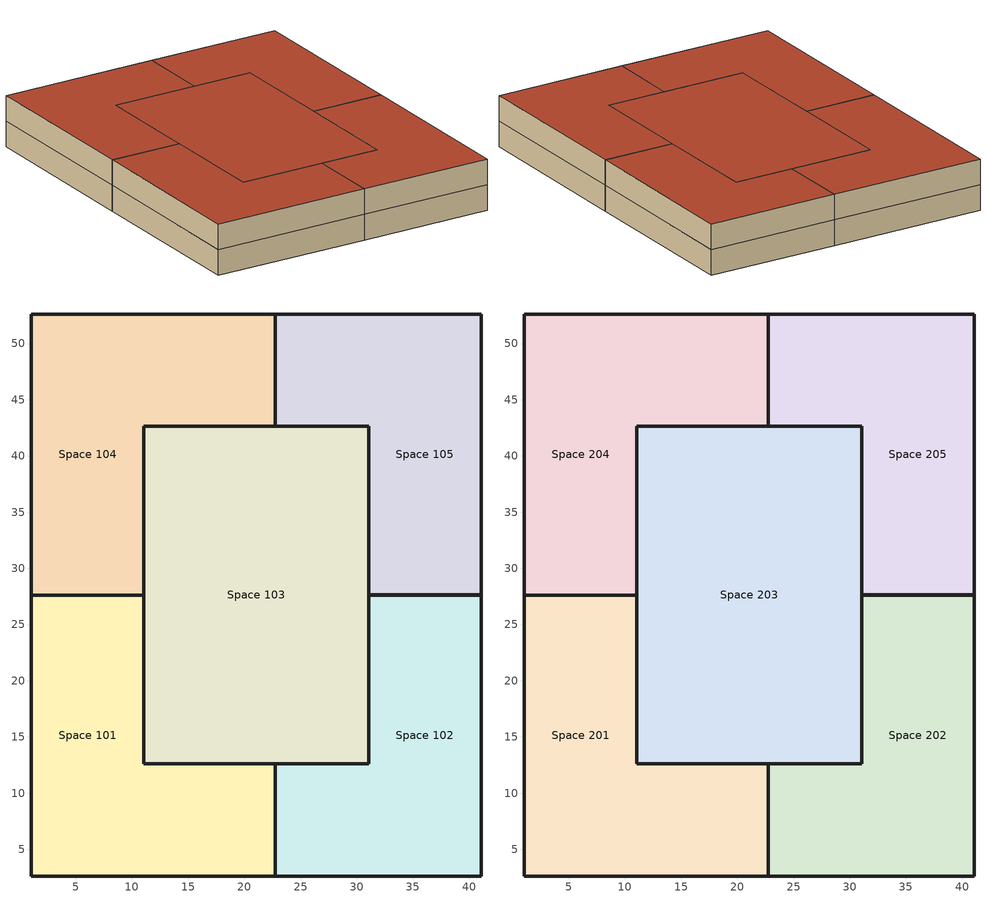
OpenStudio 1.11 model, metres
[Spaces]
Space 101
 floor ground: 11.06,27.63 11.06,12.63 22.76,12.63 22.76,2.63 1.06,2.63 1.06,27.63 z0
 wall outside: 11.06,12.63 11.06,27.63 1.06,27.63 1.06,2.63 22.76,2.63 22.76,12.63 11.06,12.63 z0:3.5
 roof outside: 22.76,2.63 22.76,12.63 11.06,12.63 11.06,27.63 1.06,27.63 1.06,2.63 z3.5
Space 102
 floor ground: 41.06,27.63 41.06,2.63 22.76,2.63 22.76,12.63 31.06,12.63 31.06,27.63 z0
 wall outside: 31.06,27.63 31.06,12.63 22.76,12.63 22.76,2.63 41.06,2.63 41.06,27.63 31.06,27.63 z0:3.5
 roof outside: 41.06,2.63 41.06,27.63 31.06,27.63 31.06,12.63 22.76,12.63 22.76,2.63 z3.5
Space 103
 floor ground: 31.06,42.63 31.06,12.63 11.06,12.63 11.06,42.63 z0
 wall outside: 11.06,12.63 22.76,12.63 31.06,12.63 31.06,27.63 31.06,42.63 22.76,42.63 11.06,42.63 11.06,27.63 11.06,12.63 z0:3.5
 roof outside: 31.06,12.63 31.06,42.63 11.06,42.63 11.06,12.63 z3.5
Space 104
 floor ground: 22.76,52.63 22.76,42.63 11.06,42.63 11.06,27.63 1.06,27.63 1.06,52.63 z0
 wall outside: 11.06,27.63 11.06,42.63 22.76,42.63 22.76,52.63 1.06,52.63 1.06,27.63 11.06,27.63 z0:3.5
 roof outside: 11.06,27.63 11.06,42.63 22.76,42.63 22.76,52.63 1.06,52.63 1.06,27.63 z3.5
Space 105
 floor ground: 41.06,52.63 41.06,27.63 31.06,27.63 31.06,42.63 22.76,42.63 22.76,52.63 z0
 wall outside: 41.06,52.63 22.76,52.63 22.76,42.63 31.06,42.63 31.06,27.63 41.06,27.63 41.06,52.63 z0:3.5
 roof outside: 41.06,27.63 41.06,52.63 22.76,52.63 22.76,42.63 31.06,42.63 31.06,27.63 z3.5
Space 201
 floor ground: 11.06,27.63 11.06,12.63 22.76,12.63 22.76,2.63 1.06,2.63 1.06,27.63 z3.5
 wall outside: 11.06,12.63 11.06,27.63 1.06,27.63 1.06,2.63 22.76,2.63 22.76,12.63 11.06,12.63 z3.5:7
 roof outside: 22.76,2.63 22.76,12.63 11.06,12.63 11.06,27.63 1.06,27.63 1.06,2.63 z7
Space 202
 floor ground: 41.06,27.63 41.06,2.63 22.76,2.63 22.76,12.63 31.06,12.63 31.06,27.63 z3.5
 wall outside: 31.06,27.63 31.06,12.63 22.76,12.63 22.76,2.63 41.06,2.63 41.06,27.63 31.06,27.63 z3.5:7
 roof outside: 41.06,2.63 41.06,27.63 31.06,27.63 31.06,12.63 22.76,12.63 22.76,2.63 z7
Space 203
 floor ground: 31.06,42.63 31.06,12.63 11.06,12.63 11.06,42.63 z3.5
 wall outside: 11.06,12.63 22.76,12.63 31.06,12.63 31.06,27.63 31.06,42.63 22.76,42.63 11.06,42.63 11.06,27.63 11.06,12.63 z3.5:7
 roof outside: 31.06,12.63 31.06,42.63 11.06,42.63 11.06,12.63 z7
Space 204
 floor ground: 22.76,52.63 22.76,42.63 11.06,42.63 11.06,27.63 1.06,27.63 1.06,52.63 z3.5
 wall outside: 11.06,27.63 11.06,42.63 22.76,42.63 22.76,52.63 1.06,52.63 1.06,27.63 11.06,27.63 z3.5:7
 roof outside: 11.06,27.63 11.06,42.63 22.76,42.63 22.76,52.63 1.06,52.63 1.06,27.63 z7
Space 205
 floor ground: 41.06,52.63 41.06,27.63 31.06,27.63 31.06,42.63 22.76,42.63 22.76,52.63 z3.5
 wall outside: 41.06,52.63 22.76,52.63 22.76,42.63 31.06,42.63 31.06,27.63 41.06,27.63 41.06,52.63 z3.5:7
 roof outside: 41.06,27.63 41.06,52.63 22.76,52.63 22.76,42.63 31.06,42.63 31.06,27.63 z7
[Building]
Building 1: Space Type=189.1-2009 - Office - OpenOffice - CZ4-8; Default Construction Set=189.1-2009 - CZ5 - Office
[Site]
BOGOTA: Latitude {deg}=4.7; Longitude {deg}=-74.13; Time Zone {hr}=-5; Elevation {m}=2548
[ClimateZones]
Climate Zone Institution Name 1=ASHRAE; Climate Zone Document Name 1=ANSI/ASHRAE Standard 169; Climate Zone Document Year 1=2006; Climate Zone Institution Name 2=CEC; Climate Zone Document Name 2=California Climate Zone Descriptions; Climate Zone Document Year 2=1995
[SizingPeriod:DesignDay] Sky Clearness=0; Rain Indicator=0; Snow Indicator=0; Day of Month=21; Daylight Saving Time Indicator=0; Dry-Bulb Temperature Range Modifier Type=DefaultMultipliers
Name | Maximum Dry-Bulb Temperature {C} | Daily Dry-Bulb Temperature Range {deltaC} | Humidity Indicating Conditions at Maximum Dry-Bulb | Barometric Pressure {Pa} | Wind Speed {m/s} | Wind Direction {deg} | Month | Day Type | Humidity Indicating Type | Solar Model Indicator | ASHRAE Taub | ASHRAE Taud
Sydney Ann Htg 99.6% Condns DB | -18 | 0 | -18 | 100582 | 5.1 | 260 | 2 | WinterDesignDay | Wetbulb | ASHRAEClearSky
Sydney Ann Clg .4% Condns DP=>MDB | 23.5 | 8.8 | 20 | 100582 | 5.5 | 240 | 8 | SummerDesignDay | Dewpoint | ASHRAETau | 0.415 | 2.218
Sydney Ann Clg .4% Condns WB=>MDB | 25.6 | 8.8 | 21.4 | 100582 | 5.5 | 240 | 8 | SummerDesignDay | Wetbulb | ASHRAETau | 0.415 | 2.218
Sydney Ann Hum_n 99.6% Condns DP=>MCDB | -17.4 | 0 | -23.9 | 100582 | 5.1 | 260 | 2 | WinterDesignDay | Dewpoint | ASHRAEClearSky
Sydney Ann Htg Wind 99.6% Condns WS=>MCDB | -4.5 | 0 | -4.5 | 100582 | 15.6 | 260 | 2 | WinterDesignDay | Wetbulb | ASHRAEClearSky
Sydney Ann Clg .4% Condns Enth=>MDB | 25.6 | 8.8 | 62600 | 100582 | 5.5 | 240 | 8 | SummerDesignDay | Enthalpy | ASHRAETau | 0.415 | 2.218
Sydney Ann Clg .4% Condns DB=>MWB | 27.3 | 8.8 | 20 | 100582 | 5.5 | 240 | 8 | SummerDesignDay | Wetbulb | ASHRAETau | 0.415 | 2.218
BOGOTA Ann Hum_n 99.6% Condns DP=>MCDB | 5.8 | 0 | 1.6 | 74233 | 0.4 | 320 | 1 | WinterDesignDay | Dewpoint | ASHRAEClearSky
BOGOTA Ann Htg 99.6% Condns DB | 2.8 | 0 | 2.8 | 74233 | 0.4 | 320 | 1 | WinterDesignDay | Wetbulb | ASHRAEClearSky
BOGOTA Ann Clg .4% Condns DP=>MDB | 17 | 9.4 | 14.2 | 74233 | 4.3 | 90 | 5 | SummerDesignDay | Dewpoint | ASHRAETau | 0.339 | 2.455
BOGOTA Ann Htg Wind 99.6% Condns WS=>MCDB | 17.9 | 0 | 17.9 | 74233 | 10.8 | 320 | 1 | WinterDesignDay | Wetbulb | ASHRAEClearSky
BOGOTA Ann Clg .4% Condns Enth=>MDB | 19.2 | 9.4 | 53600 | 74233 | 4.3 | 90 | 5 | SummerDesignDay | Enthalpy | ASHRAETau | 0.339 | 2.455
BOGOTA Ann Clg .4% Condns WB=>MDB | 19 | 9.4 | 15.4 | 74233 | 4.3 | 90 | 5 | SummerDesignDay | Wetbulb | ASHRAETau | 0.339 | 2.455
BOGOTA Ann Clg .4% Condns DB=>MWB | 21.2 | 9.4 | 13.6 | 74233 | 4.3 | 90 | 5 | SummerDesignDay | Wetbulb | ASHRAETau | 0.339 | 2.455
[DefaultConstructionSet] Interior Partition Construction=Interior Partition
Name | Default Exterior Surface Constructions | Default Interior Surface Constructions | Default Ground Contact Surface Constructions | Default Exterior SubSurface Constructions | Default Interior SubSurface Constructions
189.1-2009 - CZ5 - Office | Default Surface Constructions 13 | Default Surface Constructions 14 | Default Surface Constructions 15 | Default Sub Surface Constructions 9 | Default Sub Surface Constructions 10
189.1-2009 - CZ1 - Office strong insulation | Default Surface Constructions 1 | Default Surface Constructions 2 | Default Surface Constructions 3 | Default Sub Surface Constructions 1 | Default Sub Surface Constructions 2
[DefaultSurfaceConstructions]
Name | Floor Construction | Wall Construction | Roof Ceiling Construction
Default Surface Constructions 1 | ExtSlabCarpet 4in ClimateZone 1-8 | ASHRAE 189.1-2009 ExtWall Mass strong insulation | ASHRAE 189.1-2009 ExtRoof IEAD ClimateZone 1
Default Surface Constructions 2; Default Surface Constructions 14 | Interior Floor | Interior Wall | Interior Ceiling
Default Surface Constructions 3; Default Surface Constructions 15 | ExtSlabCarpet 4in ClimateZone 1-8 | ExtSlabCarpet 4in ClimateZone 1-8 | ExtSlabCarpet 4in ClimateZone 1-8
Default Surface Constructions 13 | ExtSlabCarpet 4in ClimateZone 1-8 | ASHRAE 189.1-2009 ExtWall Mass ClimateZone 5 | ASHRAE 189.1-2009 ExtRoof IEAD ClimateZone 2-5
[Construction]
ExtSlabCarpet 4in ClimateZone 1-8: MAT-CC05 4 HW CONCRETE, CP02 CARPET PAD
ASHRAE 189.1-2009 ExtRoof IEAD ClimateZone 1: Roof Membrane, Roof Insulation [18], Metal Decking
Interior Floor: F16 Acoustic tile, F05 Ceiling air space resistance, M11 100mm lightweight concrete
Interior Wall: G01a 19mm gypsum board, F04 Wall air space resistance, G01a 19mm gypsum board
Interior Ceiling: M11 100mm lightweight concrete, F05 Ceiling air space resistance, F16 Acoustic tile
ASHRAE 189.1-2009 ExtWindow ClimateZone 1: Theoretical Glass [167]
Exterior Door: F08 Metal surface, I01 25mm insulation board
Interior Window: Clear 3mm
Interior Door; Interior Partition: G05 25mm wood
ASHRAE 189.1-2009 ExtRoof IEAD ClimateZone 2-5: Roof Membrane, Roof Insulation [21], Metal Decking
ASHRAE 189.1-2009 ExtWindow ClimateZone 4-5: Theoretical Glass [207]
ASHRAE 189.1-2009 ExtWall Mass ClimateZone 5: 1IN Stucco, 8IN Concrete HW, Wall Insulation [40], 1/2IN Gypsum
ASHRAE 189.1-2009 ExtWall Mass strong insulation: 1IN Stucco, 8IN Concrete HW, 1/2IN Gypsum, Wall Insulation [42]
[Material] Thermal Absorptance=0.9
Name | Roughness | Thickness {m} | Conductivity {W/m-K} | Density {kg/m3} | Specific Heat {J/kg-K} | Solar Absorptance | Visible Absorptance
MAT-CC05 4 HW CONCRETE | Rough | 0.1016 | 1.311 | 2240 | 836.8 | 0.85 | 0.85
1IN Stucco | Smooth | 0.0253 | 0.6918 | 1858 | 837 | 0.92 | 0.92
8IN Concrete HW | MediumRough | 0.2033 | 1.7296 | 2243 | 837 | 0.65 | 0.65
1/2IN Gypsum | Smooth | 0.0127 | 0.16 | 784.9 | 830 | 0.4 | 0.4
Roof Membrane | VeryRough | 0.0095 | 0.16 | 1121.29 | 1460 | 0.7 | 0.7
Roof Insulation [18] | MediumRough | 0.1693 | 0.049 | 265 | 836.8 | 0.7 | 0.7
Metal Decking | MediumSmooth | 0.0015 | 45.006 | 7680 | 418.4 | 0.6 | 0.6
F16 Acoustic tile | MediumSmooth | 0.0191 | 0.06 | 368 | 590 | 0.3 | 0.3
M11 100mm lightweight concrete | MediumRough | 0.1016 | 0.53 | 1280 | 840 | 0.5 | 0.5
G01a 19mm gypsum board | MediumSmooth | 0.019 | 0.16 | 800 | 1090 | 0.4 | 0.4
F08 Metal surface | Smooth | 0.0008 | 45.28 | 7824 | 500 | 0.7 | 0.7
I01 25mm insulation board | MediumRough | 0.0254 | 0.03 | 43 | 1210 | 0.6 | 0.6
G05 25mm wood | MediumSmooth | 0.0254 | 0.15 | 608 | 1630 | 0.5 | 0.5
Roof Insulation [21] | MediumRough | 0.2105 | 0.049 | 265 | 836.8 | 0.7 | 0.7
Wall Insulation [40] | MediumRough | 0.0794 | 0.0432 | 91 | 837 | 0.5 | 0.5
Wall Insulation [42] | MediumRough | 0.0914 | 0.0432 | 91 | 837 | 0.5 | 0.5
[Material:NoMass]
CP02 CARPET PAD: Roughness=Smooth; Thermal Resistance {m2-K/W}=0.1; Thermal Absorptance=0.9; Solar Absorptance=0.8; Visible Absorptance=0.8
[Material:AirGap]
Name | Thermal Resistance {m2-K/W}
F05 Ceiling air space resistance | 0.18
F04 Wall air space resistance | 0.15
[DefaultSubSurfaceConstructions]
Name | Fixed Window Construction | Operable Window Construction | Door Construction | Tubular Daylight Dome Construction | Tubular Daylight Diffuser Construction
Default Sub Surface Constructions 1 | ASHRAE 189.1-2009 ExtWindow ClimateZone 1 | ASHRAE 189.1-2009 ExtWindow ClimateZone 1 | Exterior Door | Interior Window | Interior Window
Default Sub Surface Constructions 2; Default Sub Surface Constructions 10 | Interior Window | Interior Window | Interior Door
Default Sub Surface Constructions 9 | ASHRAE 189.1-2009 ExtWindow ClimateZone 4-5 | ASHRAE 189.1-2009 ExtWindow ClimateZone 4-5 | Exterior Door | Interior Window | Interior Window
[WindowMaterial:Glazing] Optical Data Type=SpectralAverage; Thickness {m}=0.003; Back Side Solar Reflectance at Normal Incidence=0; Back Side Visible Reflectance at Normal Incidence=0; Infrared Transmittance at Normal Incidence=0; Dirt Correction Factor for Solar and Visible Transmittance=1; Solar Diffusing=No
Name | Solar Transmittance at Normal Incidence | Front Side Solar Reflectance at Normal Incidence | Visible Transmittance at Normal Incidence | Front Side Visible Reflectance at Normal Incidence | Front Side Infrared Hemispherical Emissivity | Back Side Infrared Hemispherical Emissivity | Conductivity {W/m-K}
Theoretical Glass [167] | 0.2374 | 0.7126 | 0.2512 | 0.6988 | 0.985 | 0.985 | 2.1073
Clear 3mm | 0.837 | 0.075 | 0.898 | 0.081 | 0.84 | 0.84 | 0.9
Theoretical Glass [207] | 0.3311 | 0.6189 | 0.44 | 0.51 | 0.9 | 0.9 | 0.0133
[SpaceType] Standards Building Type=Office
Name | Default Schedule Set | Design Specification Outdoor Air Object | Standards Space Type
189.1-2009 - Office - BreakRoom - CZ1-3 | 189.1-2009 - Office - BreakRoom - CZ1-3 Schedule Set | 189.1-2009 - Office - BreakRoom - CZ1-3 Ventilation | BreakRoom
189.1-2009 - Office - OpenOffice - CZ1-3 | 189.1-2009 - Office - OpenOffice - CZ1-3 Schedule Set | 189.1-2009 - Office - OpenOffice - CZ1-3 Ventilation | OpenOffice
189.1-2009 - Office - OpenOffice - CZ4-8 | 189.1-2009 - Office - OpenOffice - CZ4-8 Schedule Set | 189.1-2009 - Office - OpenOffice - CZ4-8 Ventilation | OpenOffice
[DefaultScheduleSet] People Activity Level Schedule=Office Activity; Lighting Schedule=Office Bldg Light; Electric Equipment Schedule=Office Bldg Equip; Infiltration Schedule=Office Infil Quarter On
Name | Number of People Schedule
189.1-2009 - Office - BreakRoom - CZ1-3 Schedule Set | Office Misc Occ
189.1-2009 - Office - OpenOffice - CZ1-3 Schedule Set; 189.1-2009 - Office - OpenOffice - CZ4-8 Schedule Set | Office Work Occ
[Lights:Definition] Design Level Calculation Method=Watts/Area
Name | Watts per Space Floor Area {W/m2}
189.1-2009 - Office - BreakRoom - CZ1-3 Lights Definition | 11.625
189.1-2009 - Office - OpenOffice - CZ1-3 Lights Definition; 189.1-2009 - Office - OpenOffice - CZ4-8 Lights Definition | 10.6563
[Lights]
Name | Lights Definition | Space or SpaceType
189.1-2009 - Office - BreakRoom - CZ1-3 Lights | 189.1-2009 - Office - BreakRoom - CZ1-3 Lights Definition | 189.1-2009 - Office - BreakRoom - CZ1-3
189.1-2009 - Office - OpenOffice - CZ1-3 Lights | 189.1-2009 - Office - OpenOffice - CZ1-3 Lights Definition | 189.1-2009 - Office - OpenOffice - CZ1-3
189.1-2009 - Office - OpenOffice - CZ4-8 Lights | 189.1-2009 - Office - OpenOffice - CZ4-8 Lights Definition | 189.1-2009 - Office - OpenOffice - CZ4-8
[DesignSpecification:OutdoorAir] Outdoor Air Method=Sum
Name | Outdoor Air Flow per Person {m3/s-person}
189.1-2009 - Office - BreakRoom - CZ1-3 Ventilation | 0.00707921
189.1-2009 - Office - OpenOffice - CZ1-3 Ventilation; 189.1-2009 - Office - OpenOffice - CZ4-8 Ventilation | 0.00943895
[People:Definition] Number of People Calculation Method=People/Area; Fraction Radiant=0.3
Name | People per Space Floor Area {person/m2}
189.1-2009 - Office - BreakRoom - CZ1-3 People Definition | 0.538196
189.1-2009 - Office - OpenOffice - CZ1-3 People Definition; 189.1-2009 - Office - OpenOffice - CZ4-8 People Definition | 0.0565105
[People]
Name | People Definition | Space or SpaceType
189.1-2009 - Office - BreakRoom - CZ1-3 People | 189.1-2009 - Office - BreakRoom - CZ1-3 People Definition | 189.1-2009 - Office - BreakRoom - CZ1-3
189.1-2009 - Office - OpenOffice - CZ1-3 People | 189.1-2009 - Office - OpenOffice - CZ1-3 People Definition | 189.1-2009 - Office - OpenOffice - CZ1-3
189.1-2009 - Office - OpenOffice - CZ4-8 People | 189.1-2009 - Office - OpenOffice - CZ4-8 People Definition | 189.1-2009 - Office - OpenOffice - CZ4-8
[SpaceInfiltration:DesignFlowRate] Design Flow Rate Calculation Method=Flow/ExteriorArea
Name | Space or SpaceType | Flow per Exterior Surface Area {m3/s-m2}
189.1-2009 - Office - BreakRoom - CZ1-3 Infiltration | 189.1-2009 - Office - BreakRoom - CZ1-3 | 0.00030226
189.1-2009 - Office - OpenOffice - CZ1-3 Infiltration | 189.1-2009 - Office - OpenOffice - CZ1-3 | 0.00030226
189.1-2009 - Office - OpenOffice - CZ4-8 Infiltration | 189.1-2009 - Office - OpenOffice - CZ4-8 | 0.000226568
[ElectricEquipment:Definition] Design Level Calculation Method=Watts/Area
Name | Watts per Space Floor Area {W/m2}
189.1-2009 - Office - BreakRoom - CZ1-3 Electric Equipment Definition | 48.007
189.1-2009 - Office - OpenOffice - CZ1-3 Electric Equipment Definition; 189.1-2009 - Office - OpenOffice - CZ4-8 Electric Equipment Definition | 7.64238
[ElectricEquipment]
Name | Electric Equipment Definition | Space or SpaceType
189.1-2009 - Office - BreakRoom - CZ1-3 Electric Equipment | 189.1-2009 - Office - BreakRoom - CZ1-3 Electric Equipment Definition | 189.1-2009 - Office - BreakRoom - CZ1-3
189.1-2009 - Office - OpenOffice - CZ1-3 Electric Equipment | 189.1-2009 - Office - OpenOffice - CZ1-3 Electric Equipment Definition | 189.1-2009 - Office - OpenOffice - CZ1-3
189.1-2009 - Office - OpenOffice - CZ4-8 Electric Equipment | 189.1-2009 - Office - OpenOffice - CZ4-8 Electric Equipment Definition | 189.1-2009 - Office - OpenOffice - CZ4-8
[ThermostatSetpoint:DualSetpoint] Heating Setpoint Temperature Schedule=Medium Office HtgSetp; Cooling Setpoint Temperature Schedule=Medium Office ClgSetp
Thermal Zone 1 Thermostat; Thermal Zone 2 Thermostat; Thermal Zone 3 Thermostat; Thermal Zone 4 Thermostat; Thermal Zone 6 Thermostat; Thermal Zone 7 Thermostat; Thermal Zone 8 Thermostat; Thermal Zone 9 Thermostat; Thermal Zone 10 Thermostat; Thermal Zone 5 Thermostat 1
[BuildingStory] Nominal Floor to Floor Height {m}=3.5
Name | Nominal Z Coordinate {m}
Building Story 1 | 0
Building Story 2 | 3.5
[Space] Default Construction Set=189.1-2009 - CZ1 - Office strong insulation
Name | Space Type | Building Story | Thermal Zone
Space 101 | 189.1-2009 - Office - OpenOffice - CZ1-3 | Building Story 1 | Thermal Zone 1
Space 102 | 189.1-2009 - Office - OpenOffice - CZ1-3 | Building Story 1 | Thermal Zone 2
Space 103 | 189.1-2009 - Office - BreakRoom - CZ1-3 | Building Story 1 | Thermal Zone 5
Space 104 | 189.1-2009 - Office - OpenOffice - CZ1-3 | Building Story 1 | Thermal Zone 3
Space 105 | 189.1-2009 - Office - OpenOffice - CZ1-3 | Building Story 1 | Thermal Zone 4
Space 201 | 189.1-2009 - Office - OpenOffice - CZ1-3 | Building Story 2 | Thermal Zone 6
Space 202 | 189.1-2009 - Office - OpenOffice - CZ1-3 | Building Story 2 | Thermal Zone 7
Space 203 | 189.1-2009 - Office - BreakRoom - CZ1-3 | Building Story 2 | Thermal Zone 10
Space 204 | 189.1-2009 - Office - OpenOffice - CZ1-3 | Building Story 2 | Thermal Zone 8
Space 205 | 189.1-2009 - Office - OpenOffice - CZ1-3 | Building Story 2 | Thermal Zone 9
[ThermalZone] Use Ideal Air Loads=Yes
Name | Thermostat
Thermal Zone 1 | Thermal Zone 1 Thermostat
Thermal Zone 2 | Thermal Zone 2 Thermostat
Thermal Zone 3 | Thermal Zone 3 Thermostat
Thermal Zone 4 | Thermal Zone 4 Thermostat
Thermal Zone 5 | Thermal Zone 5 Thermostat 1
Thermal Zone 6 | Thermal Zone 6 Thermostat
Thermal Zone 7 | Thermal Zone 7 Thermostat
Thermal Zone 8 | Thermal Zone 8 Thermostat
Thermal Zone 9 | Thermal Zone 9 Thermostat
Thermal Zone 10 | Thermal Zone 10 Thermostat
[Sizing:Zone] Zone Cooling Design Supply Air Temperature Input Method=SupplyAirTemperature; Zone Cooling Design Supply Air Temperature {C}=14; Zone Cooling Design Supply Air Temperature Difference {deltaC}=11.11; Zone Heating Design Supply Air Temperature Input Method=SupplyAirTemperature; Zone Heating Design Supply Air Temperature {C}=40; Zone Heating Design Supply Air Temperature Difference {deltaC}=11.11; Zone Cooling Design Supply Air Humidity Ratio {kg-H2O/kg-air}=0.0085; Zone Heating Design Supply Air Humidity Ratio {kg-H2O/kg-air}=0.008; Cooling Design Air Flow Method=DesignDay; Heating Design Air Flow Method=DesignDay; Account for Dedicated Outdoor Air System=No; Dedicated Outdoor Air System Control Strategy=NeutralSupplyAir; Dedicated Outdoor Air Low Setpoint Temperature for Design {C}=autosize; Dedicated Outdoor Air High Setpoint Temperature for Design {C}=autosize
Thermal Zone 1; Thermal Zone 2; Thermal Zone 3; Thermal Zone 4; Thermal Zone 5; Thermal Zone 6; Thermal Zone 7; Thermal Zone 8; Thermal Zone 9; Thermal Zone 10
[Schedule:Ruleset]
Name | Default Day Schedule | Summer Design Day Schedule | Winter Design Day Schedule
Office Bldg Light | Office Bldg Light Default Schedule | Office Bldg Light Summer Design Day | Office Bldg Light Winter Design Day
Office Misc Occ | Office Bldg Occ Default Schedule 1 | Office Bldg Occ Summer Design Day 1 | Office Bldg Occ Winter Design Day 1
Office Activity | Office Activity Default Schedule | Office Activity Summer Design Day | Office Activity Winter Design Day
Office Infil Quarter On | Office Infil Quarter On Default Schedule | Office Infil Quarter On Summer Design Day | Office Infil Quarter On Winter Design Day
Office Bldg Equip | Office Bldg Equip Default Schedule | Office Bldg Equip Summer Design Day | Office Bldg Equip Winter Design Day
Medium Office HtgSetp | Medium Office HtgSetp Default Schedule | Medium Office HtgSetp Summer Design Day | Medium Office HtgSetp Winter Design Day
Medium Office ClgSetp | Medium Office ClgSetp Default Schedule | Medium Office ClgSetp Summer Design Day | Medium Office ClgSetp Winter Design Day
Office Work Occ | Office Bldg Occ Default Schedule | Office Bldg Occ Summer Design Day | Office Bldg Occ Winter Design Day
[Schedule:Day]
Office Bldg Light Default Schedule: 5, 0, 0.05, 7, 0, 0.1, 8, 0, 0.3, 17, 0, 0.9, 18, 0, 0.7, 20, 0, 0.5, 22, 0, 0.3, 23, 0, 0.1, 24, 0, 0.05
Office Bldg Light Summer Design Day; Office Infil Quarter On Rule 1 Day Schedule; Office Bldg Equip Summer Design Day: 24, 0, 1
Office Bldg Light Winter Design Day; Office Bldg Occ Winter Design Day 1; Office Bldg Occ Rule 1 Day Schedule 1; Office Bldg Equip Winter Design Day; Office Bldg Occ Winter Design Day; Office Bldg Occ Rule 1 Day Schedule: 24, 0, 0
Office Bldg Light Rule 1 Day Schedule: 24, 0, 0.05
Office Bldg Light Rule 2 Day Schedule: 6, 0, 0.05, 8, 0, 0.1, 14, 0, 0.5, 17, 0, 0.15, 24, 0, 0.05
Office Bldg Occ Default Schedule 1: 6, 0, 0, 7, 0, 0.1, 8, 0, 0.2, 20, 0, 0.4, 22, 0, 0.1, 24, 0, 0.05
Office Bldg Occ Summer Design Day 1; Office Bldg Occ Summer Design Day: 6, 0, 0, 22, 0, 1, 24, 0, 0.05
Office Bldg Occ Rule 2 Day Schedule 1: 6, 0, 0, 8, 0, 0.1, 14, 0, 0.25, 17, 0, 0.1, 24, 0, 0
Office Activity Default Schedule; Office Activity Summer Design Day; Office Activity Winter Design Day: 24, 0, 132
Office Infil Quarter On Default Schedule; Office Infil Quarter On Summer Design Day: 6, 0, 1, 22, 0, 0.25, 24, 0, 1
Office Infil Quarter On Winter Design Day; Office Infil Quarter On Rule 2 Day Schedule: 6, 0, 1, 18, 0, 0.25, 24, 0, 1
Office Bldg Equip Default Schedule: 8, 0, 0.4, 12, 0, 0.9, 13, 0, 0.8, 17, 0, 0.9, 18, 0, 0.8, 20, 0, 0.6, 22, 0, 0.5, 24, 0, 0.4
Office Bldg Equip Rule 1 Day Schedule: 24, 0, 0.3
Office Bldg Equip Rule 2 Day Schedule: 6, 0, 0.3, 8, 0, 0.4, 14, 0, 0.5, 17, 0, 0.35, 24, 0, 0.3
Medium Office HtgSetp Default Schedule: 6, 0, 15.6, 22, 0, 21, 24, 0, 15.6
Medium Office HtgSetp Summer Design Day; Medium Office HtgSetp Rule 1 Day Schedule: 24, 0, 15.6
Medium Office HtgSetp Winter Design Day: 24, 0, 21
Medium Office HtgSetp Rule 2 Day Schedule: 6, 0, 15.6, 18, 0, 21, 24, 0, 15.6
Medium Office ClgSetp Default Schedule; Medium Office ClgSetp Summer Design Day: 6, 0, 26.7, 22, 0, 24, 24, 0, 26.7
Medium Office ClgSetp Winter Design Day; Medium Office ClgSetp Rule 1 Day Schedule: 24, 0, 26.7
Medium Office ClgSetp Rule 2 Day Schedule: 6, 0, 26.7, 18, 0, 24, 24, 0, 26.7
Office Bldg Occ Default Schedule: 6, 0, 0, 7, 0, 0.1, 8, 0, 0.2, 12, 0, 0.85, 13, 0, 0.5, 17, 0, 0.85, 18, 0, 0.7, 20, 0, 0.4, 22, 0, 0.1, 24, 0, 0.05
Office Bldg Occ Rule 2 Day Schedule: 6, 0, 0, 8, 0, 0.1, 14, 0, 0.4, 17, 0, 0.1, 24, 0, 0
[Schedule:Rule] Apply Monday=No; Apply Tuesday=No; Apply Wednesday=No; Apply Thursday=No; Apply Friday=No; Date Specification Type=DateRange; Start Month=1; Start Day=1; End Month=12; End Day=31
Name | Schedule Ruleset | Rule Order | Day Schedule | Apply Sunday | Apply Saturday
Office Bldg Light Rule 1 | Office Bldg Light | 0 | Office Bldg Light Rule 1 Day Schedule | Yes | No
Office Bldg Light Rule 2 | Office Bldg Light | 1 | Office Bldg Light Rule 2 Day Schedule | No | Yes
Office Misc Occ Rule 1 | Office Misc Occ | 0 | Office Bldg Occ Rule 1 Day Schedule 1 | Yes | No
Office Misc Occ Rule 2 | Office Misc Occ | 1 | Office Bldg Occ Rule 2 Day Schedule 1 | No | Yes
Office Infil Quarter On Rule 1 | Office Infil Quarter On | 0 | Office Infil Quarter On Rule 1 Day Schedule | Yes | No
Office Infil Quarter On Rule 2 | Office Infil Quarter On | 1 | Office Infil Quarter On Rule 2 Day Schedule | No | Yes
Office Bldg Equip Rule 1 | Office Bldg Equip | 0 | Office Bldg Equip Rule 1 Day Schedule | Yes | No
Office Bldg Equip Rule 2 | Office Bldg Equip | 1 | Office Bldg Equip Rule 2 Day Schedule | No | Yes
Medium Office HtgSetp Rule 1 | Medium Office HtgSetp | 0 | Medium Office HtgSetp Rule 1 Day Schedule | Yes | No
Medium Office HtgSetp Rule 2 | Medium Office HtgSetp | 1 | Medium Office HtgSetp Rule 2 Day Schedule | No | Yes
Medium Office ClgSetp Rule 1 | Medium Office ClgSetp | 0 | Medium Office ClgSetp Rule 1 Day Schedule | Yes | No
Medium Office ClgSetp Rule 2 | Medium Office ClgSetp | 1 | Medium Office ClgSetp Rule 2 Day Schedule | No | Yes
Office Work Occ Rule 1 | Office Work Occ | 0 | Office Bldg Occ Rule 1 Day Schedule | Yes | No
Office Work Occ Rule 2 | Office Work Occ | 1 | Office Bldg Occ Rule 2 Day Schedule | No | Yes
